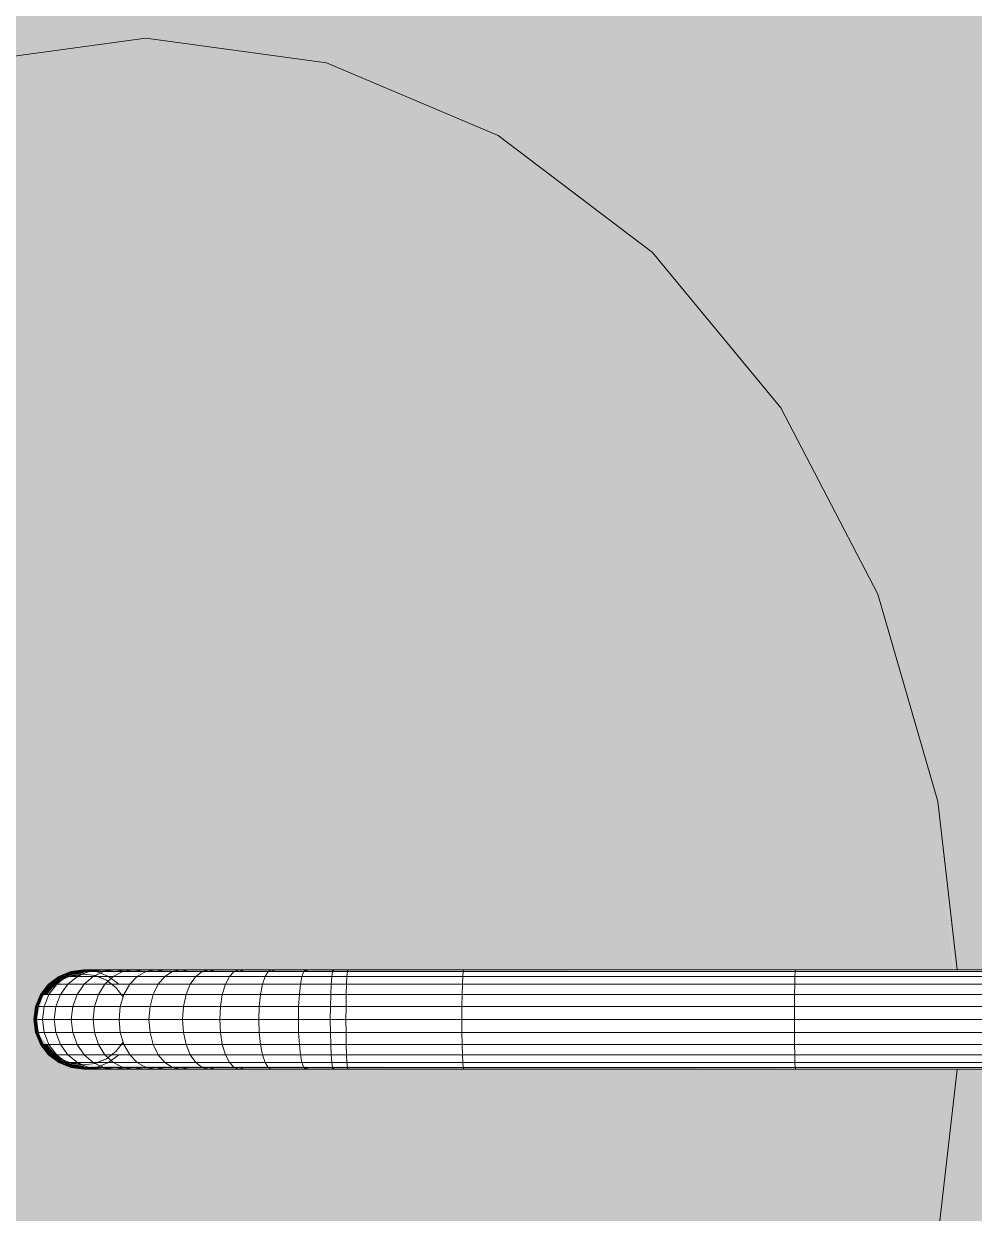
# Model space of a CAD drawing. Header units: inches. Extents: x -4105 to -1989, y 10980 to 12341.
# Drawn here: x -2929.25 to -2922.05, y 11464.13 to 11473.14 of the extents above; entities that cross this region are included whole.
import ezdxf

# ---------------------------------------------------------------- set-up
doc = ezdxf.new("R2010")
doc.units = ezdxf.units.IN
doc.header["$MEASUREMENT"] = 0
doc.layers.add('G-IMPT', color=8, linetype='Continuous', lineweight=9)
doc.layers.add('P-SANR-FIXT', color=6, linetype='Continuous', lineweight=9)

# ---------------------------------------------------------------- blocks, each defined once
blk = doc.blocks.new('Plbg-Sink Wall Mounted-UH - T11839_dwg-791503-ENLARGED FLOOR PLAN - 1ST FLOOR PLAN - EAST')
at = {"layer": 'G-IMPT'}
for p, q in [((-1.2172, 0.3769), (-4.2507, 0.3769)), ((-1.2153, 0.3639), (-4.1522, 0.3639)), ((1.2954, 0.3769), (-1.2172, 0.3769)), ((-1.2153, 0.3639), (-1.2172, 0.3769)), ((-1.2135, 0.3264), (-1.2153, 0.3639)), ((-1.2153, 0.3639), (1.2987, 0.3639)), ((1.2954, 0.3769), (2.1714, 0.3769)), ((1.2987, 0.3639), (1.2954, 0.3769)), ((1.3017, 0.3264), (1.2987, 0.3639)), ((1.2987, 0.3639), (2.1752, 0.3639)), ((2.2805, 0.3769), (2.1714, 0.3769)), ((2.1752, 0.3639), (2.1714, 0.3769)), ((2.2868, 0.3639), (2.1752, 0.3639)), ((2.1787, 0.3264), (2.1752, 0.3639)), ((2.2805, 0.3769), (2.2741, 0.3639)), ((2.4918, 0.3769), (2.2805, 0.3769)), ((2.2868, 0.3639), (2.2805, 0.3769)), ((2.2927, 0.3264), (2.2868, 0.3639)), ((2.5059, 0.3639), (2.2868, 0.3639)), ((2.4918, 0.3769), (2.4778, 0.3639)), ((2.7487, 0.3769), (2.4918, 0.3769)), ((2.5059, 0.3639), (2.4918, 0.3769)), ((2.519, 0.3264), (2.5059, 0.3639)), ((2.5059, 0.3639), (2.7739, 0.3639)), ((2.7487, 0.3769), (2.994, 0.3769)), ((2.7739, 0.3639), (2.7487, 0.3769)), ((2.7975, 0.3264), (2.7739, 0.3639)), ((2.7739, 0.3639), (3.0323, 0.3639)), ((2.994, 0.3769), (2.9557, 0.3639)), ((3.2246, 0.3769), (2.994, 0.3769)), ((3.0323, 0.3639), (2.994, 0.3769)), ((3.068, 0.3264), (3.0323, 0.3639)), ((3.0323, 0.3639), (3.2758, 0.3639)), ((3.2246, 0.3769), (3.1734, 0.3639)), ((3.2246, 0.3769), (3.4373, 0.3769)), ((3.2758, 0.3639), (3.2246, 0.3769)), ((3.3236, 0.3264), (3.2758, 0.3639)), ((3.2758, 0.3639), (3.4993, 0.3639)), ((3.4373, 0.3769), (3.3752, 0.3639)), ((3.6287, 0.3769), (3.4373, 0.3769)), ((3.4993, 0.3639), (3.4373, 0.3769)), ((3.5572, 0.3264), (3.4993, 0.3639)), ((3.4993, 0.3639), (3.6999, 0.3639)), ((3.6287, 0.3769), (3.5575, 0.3639)), ((3.6287, 0.3769), (3.7957, 0.3769)), ((3.6999, 0.3639), (3.6287, 0.3769)), ((3.7663, 0.3264), (3.6999, 0.3639)), ((3.6999, 0.3639), (3.8747, 0.3639)), ((3.7957, 0.3769), (3.7168, 0.3639)), ((3.935, 0.3769), (3.7957, 0.3769)), ((3.8747, 0.3639), (3.7957, 0.3769)), ((3.935, 0.3769), (3.8495, 0.3639)), ((3.9483, 0.3264), (3.8747, 0.3639)), ((3.8747, 0.3639), (4.0205, 0.3639)), ((3.935, 0.3769), (4.0433, 0.3769)), ((4.0205, 0.3639), (3.935, 0.3769)), ((4.0433, 0.3769), (3.9523, 0.3639)), ((4.0745, 0.3639), (3.9835, 0.3264)), ((4.1003, 0.3264), (4.0205, 0.3639)), ((4.0205, 0.3639), (4.1343, 0.3639)), ((4.1174, 0.3769), (4.0224, 0.3639)), ((4.1174, 0.3769), (4.0433, 0.3769)), ((4.1343, 0.3639), (4.0433, 0.3769)), ((4.1541, 0.3769), (4.0573, 0.3639)), ((4.1675, 0.3769), (4.0702, 0.3639)), ((4.172, 0.3769), (4.0745, 0.3639)), ((4.172, 0.3769), (4.0745, 0.3639)), ((4.172, 0.3769), (4.0745, 0.3639)), ((4.172, 0.3769), (4.0745, 0.3639)), ((4.172, 0.3769), (4.0745, 0.3639)), ((4.172, 0.3769), (4.0745, 0.3639)), ((4.172, 0.3769), (4.0745, 0.3639)), ((4.172, 0.3733), (4.0745, 0.3639)), ((4.172, 0.3749), (4.0898, 0.3639)), ((4.1174, 0.3769), (4.1541, 0.3769)), ((4.2124, 0.3639), (4.1174, 0.3769)), ((4.172, 0.3688), (4.1343, 0.3637)), ((4.2193, 0.3264), (4.1343, 0.3639)), ((4.1343, 0.3639), (4.2124, 0.3639)), ((4.1675, 0.3769), (4.1541, 0.3769)), ((4.2508, 0.3639), (4.1541, 0.3769)), ((4.1675, 0.3769), (4.172, 0.3769)), ((4.2648, 0.3639), (4.1675, 0.3769)), ((4.2695, 0.3639), (4.172, 0.3769)), ((4.2695, 0.3639), (4.172, 0.3769)), ((4.2695, 0.3639), (4.172, 0.3769)), ((4.2695, 0.3639), (4.172, 0.3769)), ((4.172, 0.3769), (4.172, 0.3733)), ((4.2695, 0.3639), (4.172, 0.3769)), ((4.2695, 0.3639), (4.172, 0.3769)), ((4.172, 0.3769), (4.172, 0.3749)), ((4.172, 0.3769), (4.172, 0.3624)), ((4.172, 0.3688), (4.172, 0.3749)), ((4.172, 0.3749), (4.269, 0.3619)), ((4.2695, 0.3639), (4.172, 0.3733)), ((4.2695, 0.3639), (4.172, 0.3733)), ((4.172, 0.3733), (4.172, 0.3624)), ((4.2674, 0.356), (4.172, 0.3688)), ((4.172, 0.3688), (4.172, 0.3606)), ((4.2658, 0.3499), (4.172, 0.3624)), ((4.172, 0.3552), (4.172, 0.3624)), ((4.172, 0.3552), (4.172, 0.3624)), ((4.2658, 0.3499), (4.172, 0.3624)), ((4.2653, 0.3481), (4.172, 0.3606)), ((4.301, 0.3264), (4.2124, 0.3639)), ((4.2124, 0.3639), (4.2508, 0.3639)), ((4.3411, 0.3264), (4.2508, 0.3639)), ((4.2508, 0.3639), (4.2648, 0.3639)), ((4.3556, 0.3264), (4.2648, 0.3639)), ((4.2648, 0.3639), (4.2695, 0.3639)), ((4.2695, 0.3639), (4.2658, 0.3499)), ((4.2695, 0.3639), (4.2658, 0.3499)), ((4.2674, 0.356), (4.269, 0.3619)), ((4.2695, 0.3639), (4.269, 0.3619)), ((4.3595, 0.3247), (4.269, 0.3619)), ((4.3605, 0.3264), (4.2695, 0.3639)), ((4.3605, 0.3264), (4.2695, 0.3639)), ((4.3605, 0.3264), (4.2695, 0.3639)), ((4.3605, 0.3264), (4.2695, 0.3639)), ((4.3605, 0.3264), (4.2695, 0.3639)), ((4.3605, 0.3264), (4.2695, 0.3639)), ((4.3605, 0.3264), (4.2695, 0.3639)), ((4.3587, 0.3233), (4.2695, 0.3639)), ((-1.2135, 0.3264), (-4.0933, 0.3264)), ((-1.212, 0.2664), (-1.2135, 0.3264)), ((1.3017, 0.3264), (-1.2135, 0.3264)), ((1.3044, 0.2664), (1.3017, 0.3264)), ((1.3017, 0.3264), (2.1787, 0.3264)), ((2.2927, 0.3264), (2.1787, 0.3264)), ((2.1818, 0.2664), (2.1787, 0.3264)), ((2.2978, 0.2664), (2.2927, 0.3264)), ((2.519, 0.3264), (2.2927, 0.3264)), ((2.5303, 0.2664), (2.519, 0.3264)), ((2.7975, 0.3264), (2.519, 0.3264)), ((2.8177, 0.2664), (2.7975, 0.3264)), ((2.7975, 0.3264), (3.068, 0.3264)), ((3.0987, 0.2664), (3.068, 0.3264)), ((3.3236, 0.3264), (3.068, 0.3264)), ((3.3646, 0.2664), (3.3236, 0.3264)), ((3.3236, 0.3264), (3.5572, 0.3264)), ((3.6068, 0.2664), (3.5572, 0.3264)), ((3.7663, 0.3264), (3.5572, 0.3264)), ((3.8232, 0.2664), (3.7663, 0.3264)), ((3.7663, 0.3264), (3.9483, 0.3264)), ((3.9835, 0.3264), (3.9056, 0.2664)), ((3.9279, 0.243), (3.999, 0.2976)), ((3.9999, 0.2981), (3.9288, 0.2433)), ((4.0114, 0.2664), (3.9483, 0.3264)), ((4.1003, 0.3264), (3.9483, 0.3264)), ((3.999, 0.2976), (4.083, 0.3323)), ((3.999, 0.2976), (4.0819, 0.3319)), ((3.999, 0.2976), (3.9999, 0.2981)), ((4.083, 0.3323), (3.9999, 0.2981)), ((4.0819, 0.3319), (4.083, 0.3323)), ((4.172, 0.3442), (4.083, 0.3323)), ((4.1686, 0.2664), (4.1003, 0.3264)), ((4.1003, 0.3264), (4.2193, 0.3264)), ((4.2639, 0.3429), (4.172, 0.3552)), ((4.2632, 0.3402), (4.172, 0.3524)), ((4.261, 0.3323), (4.172, 0.3442)), ((4.261, 0.3323), (4.182, 0.3429)), ((4.261, 0.3323), (4.182, 0.3429)), ((4.2598, 0.3319), (4.1843, 0.3419)), ((4.2598, 0.3319), (4.1843, 0.3419)), ((4.2598, 0.3319), (4.1843, 0.3419)), ((4.1929, 0.3381), (4.2591, 0.3293)), ((4.292, 0.2664), (4.2193, 0.3264)), ((4.301, 0.3264), (4.2193, 0.3264)), ((4.2598, 0.3319), (4.2591, 0.3293)), ((4.2598, 0.3319), (4.261, 0.3323)), ((4.261, 0.3323), (4.2632, 0.3402)), ((4.3441, 0.2981), (4.261, 0.3323)), ((4.2653, 0.3481), (4.2632, 0.3402)), ((4.3482, 0.3052), (4.2632, 0.3402)), ((4.2658, 0.3499), (4.2639, 0.3429)), ((4.2639, 0.3429), (4.2658, 0.3499)), ((4.3496, 0.3076), (4.2639, 0.3429)), ((4.2674, 0.356), (4.2653, 0.3481)), ((4.3523, 0.3123), (4.2653, 0.3481)), ((4.3532, 0.3139), (4.2658, 0.3499)), ((4.3532, 0.3139), (4.2658, 0.3499)), ((4.3564, 0.3194), (4.2674, 0.356)), ((4.3769, 0.2664), (4.301, 0.3264)), ((4.301, 0.3264), (4.3411, 0.3264)), ((4.4185, 0.2664), (4.3411, 0.3264)), ((4.3556, 0.3264), (4.3411, 0.3264)), ((4.3427, 0.2976), (4.4138, 0.243)), ((4.3427, 0.2976), (4.4138, 0.243)), ((4.3427, 0.2976), (4.4138, 0.243)), ((4.4153, 0.2433), (4.3441, 0.2981)), ((4.4153, 0.2433), (4.3441, 0.2981)), ((4.4153, 0.2433), (4.3441, 0.2981)), ((4.3523, 0.3123), (4.3482, 0.3052)), ((4.421, 0.249), (4.3482, 0.3052)), ((4.3496, 0.3076), (4.3532, 0.3139)), ((4.3496, 0.3076), (4.3532, 0.3139)), ((4.423, 0.251), (4.3496, 0.3076)), ((4.3564, 0.3194), (4.3523, 0.3123)), ((4.4268, 0.2548), (4.3523, 0.3123)), ((4.3605, 0.3264), (4.3532, 0.3139)), ((4.3587, 0.3233), (4.3532, 0.3139)), ((4.4281, 0.2561), (4.3532, 0.3139)), ((4.4281, 0.2561), (4.3532, 0.3139)), ((4.4334, 0.2664), (4.3556, 0.3264)), ((4.3556, 0.3264), (4.3605, 0.3264)), ((4.3564, 0.3194), (4.3595, 0.3247)), ((4.4326, 0.2606), (4.3564, 0.3194)), ((4.3605, 0.3264), (4.3587, 0.3233)), ((4.4384, 0.2664), (4.3587, 0.3233)), ((4.4384, 0.2664), (4.3587, 0.3233)), ((4.3605, 0.3264), (4.3595, 0.3247)), ((4.3595, 0.3247), (4.4369, 0.2649)), ((4.4384, 0.2664), (4.3605, 0.3264)), ((4.4384, 0.2664), (4.3605, 0.3264)), ((4.4384, 0.2664), (4.3605, 0.3264)), ((4.4384, 0.2664), (4.3605, 0.3264)), ((4.4384, 0.2664), (4.3605, 0.3264)), ((4.4384, 0.2664), (4.3605, 0.3264)), ((-1.212, 0.2664), (-4.0992, 0.2664)), ((-1.2109, 0.1885), (-4.0933, 0.1885)), ((-1.2109, 0.1885), (-1.212, 0.2664)), ((-1.212, 0.2664), (1.3044, 0.2664)), ((-1.2101, 0.0975), (-1.2109, 0.1885)), ((1.3064, 0.1885), (-1.2109, 0.1885)), ((1.3064, 0.1885), (1.3044, 0.2664)), ((1.3044, 0.2664), (2.1818, 0.2664)), ((1.3077, 0.0975), (1.3064, 0.1885)), ((1.3064, 0.1885), (2.1841, 0.1885)), ((2.2978, 0.2664), (2.1818, 0.2664)), ((2.1841, 0.1885), (2.1818, 0.2664)), ((2.3017, 0.1885), (2.1841, 0.1885)), ((2.1855, 0.0975), (2.1841, 0.1885)), ((2.3017, 0.1885), (2.2978, 0.2664)), ((2.5303, 0.2664), (2.2978, 0.2664)), ((2.3042, 0.0975), (2.3017, 0.1885)), ((2.5389, 0.1885), (2.3017, 0.1885)), ((2.5389, 0.1885), (2.5303, 0.2664)), ((2.5303, 0.2664), (2.8177, 0.2664)), ((2.5444, 0.0975), (2.5389, 0.1885)), ((2.8333, 0.1885), (2.5389, 0.1885)), ((2.8333, 0.1885), (2.8177, 0.2664)), ((2.8177, 0.2664), (3.0987, 0.2664)), ((2.843, 0.0975), (2.8333, 0.1885)), ((2.8333, 0.1885), (3.1223, 0.1885)), ((3.1223, 0.1885), (3.0987, 0.2664)), ((3.0987, 0.2664), (3.3646, 0.2664)), ((3.137, 0.0975), (3.1223, 0.1885)), ((3.3961, 0.1885), (3.1223, 0.1885)), ((3.3961, 0.1885), (3.3646, 0.2664)), ((3.3646, 0.2664), (3.6068, 0.2664)), ((3.4158, 0.0975), (3.3961, 0.1885)), ((3.3961, 0.1885), (3.6451, 0.1885)), ((3.6451, 0.1885), (3.6068, 0.2664)), ((3.6068, 0.2664), (3.8232, 0.2664)), ((3.6689, 0.0975), (3.6451, 0.1885)), ((3.8671, 0.1885), (3.6451, 0.1885)), ((3.8671, 0.1885), (3.8232, 0.2664)), ((3.8232, 0.2664), (4.0114, 0.2664)), ((3.8944, 0.0975), (3.8671, 0.1885)), ((3.8671, 0.1885), (4.06, 0.1885)), ((3.9288, 0.2433), (3.8739, 0.1721)), ((4.06, 0.1885), (4.0114, 0.2664)), ((4.0114, 0.2664), (4.1686, 0.2664)), ((4.0903, 0.0975), (4.06, 0.1885)), ((4.2213, 0.1885), (4.06, 0.1885)), ((4.2213, 0.1885), (4.1686, 0.2664)), ((4.1686, 0.2664), (4.292, 0.2664)), ((4.2541, 0.0975), (4.2213, 0.1885)), ((4.2213, 0.1885), (4.3481, 0.1885)), ((4.3481, 0.1885), (4.292, 0.2664)), ((4.292, 0.2664), (4.3769, 0.2664)), ((4.3831, 0.0975), (4.3481, 0.1885)), ((4.4354, 0.1885), (4.3481, 0.1885)), ((4.3769, 0.268), (4.4119, 0.2411)), ((4.4354, 0.1885), (4.3769, 0.2664)), ((4.3769, 0.2664), (4.4185, 0.2664)), ((4.4138, 0.243), (4.4119, 0.2411)), ((4.4119, 0.2411), (4.4523, 0.1885)), ((4.4138, 0.243), (4.4153, 0.2433)), ((4.4138, 0.243), (4.4557, 0.1885)), ((4.4138, 0.243), (4.4557, 0.1885)), ((4.4138, 0.243), (4.4557, 0.1885)), ((4.4153, 0.2433), (4.421, 0.249)), ((4.4575, 0.1885), (4.4153, 0.2433)), ((4.4575, 0.1885), (4.4153, 0.2433)), ((4.4575, 0.1885), (4.4153, 0.2433)), ((4.4781, 0.1885), (4.4185, 0.2664)), ((4.4185, 0.2664), (4.4334, 0.2664)), ((4.4268, 0.2548), (4.421, 0.249)), ((4.4677, 0.1885), (4.421, 0.249)), ((4.4281, 0.2561), (4.423, 0.251)), ((4.423, 0.251), (4.4281, 0.2561)), ((4.4712, 0.1885), (4.423, 0.251)), ((4.4326, 0.2606), (4.4268, 0.2548)), ((4.4843, 0.1803), (4.4268, 0.2548)), ((4.4384, 0.2664), (4.4281, 0.2561)), ((4.4384, 0.2664), (4.4281, 0.2561)), ((4.4859, 0.1812), (4.4281, 0.2561)), ((4.4859, 0.1812), (4.4281, 0.2561)), ((4.4326, 0.2606), (4.4369, 0.2649)), ((4.4914, 0.1844), (4.4326, 0.2606)), ((4.4934, 0.1885), (4.4334, 0.2664)), ((4.4334, 0.2664), (4.4384, 0.2664)), ((4.4719, 0.0975), (4.4354, 0.1885)), ((4.4354, 0.1885), (4.4781, 0.1885)), ((4.4384, 0.2664), (4.4369, 0.2649)), ((4.4967, 0.1874), (4.4369, 0.2649)), ((4.4984, 0.1885), (4.4384, 0.2664)), ((4.4984, 0.1885), (4.4384, 0.2664)), ((4.4984, 0.1885), (4.4384, 0.2664)), ((4.4984, 0.1885), (4.4384, 0.2664)), ((4.4984, 0.1885), (4.4384, 0.2664)), ((4.4984, 0.1885), (4.4384, 0.2664)), ((4.4984, 0.1885), (4.4384, 0.2664)), ((4.4953, 0.1867), (4.4384, 0.2664)), ((4.5152, 0.0975), (4.4781, 0.1885)), ((4.5201, 0.0933), (4.4843, 0.1803)), ((4.4984, 0.1885), (4.4859, 0.1812)), ((4.4953, 0.1867), (4.4859, 0.1812)), ((4.5219, 0.0937), (4.4859, 0.1812)), ((4.5219, 0.0937), (4.4859, 0.1812)), ((4.4914, 0.1844), (4.4967, 0.1874)), ((4.528, 0.0954), (4.4914, 0.1844)), ((4.5307, 0.0975), (4.4934, 0.1885)), ((4.4934, 0.1885), (4.4984, 0.1885)), ((4.4984, 0.1885), (4.4953, 0.1867)), ((4.5359, 0.0975), (4.4953, 0.1867)), ((4.5359, 0.0975), (4.4953, 0.1867)), ((4.4984, 0.1885), (4.4967, 0.1874)), ((4.4967, 0.1874), (4.5339, 0.097)), ((4.5359, 0.0975), (4.4984, 0.1885)), ((4.5359, 0.0975), (4.4984, 0.1885)), ((4.5359, 0.0975), (4.4984, 0.1885)), ((4.5359, 0.0975), (4.4984, 0.1885)), ((4.5359, 0.0975), (4.4984, 0.1885)), ((4.5359, 0.0975), (4.4984, 0.1885)), ((-1.2101, 0.0975), (-4.0933, 0.0975)), ((-1.2099, 0), (-1.2101, 0.0975)), ((-1.2101, 0.0975), (1.3077, 0.0975)), ((1.3081, 0), (1.3077, 0.0975)), ((1.3077, 0.0975), (2.1855, 0.0975)), ((2.3042, 0.0975), (2.1855, 0.0975)), ((2.1861, 0), (2.1855, 0.0975)), ((2.305, 0), (2.3042, 0.0975)), ((2.5444, 0.0975), (2.3042, 0.0975)), ((2.5462, 0), (2.5444, 0.0975)), ((2.5444, 0.0975), (2.843, 0.0975)), ((2.8464, 0), (2.843, 0.0975)), ((2.843, 0.0975), (3.137, 0.0975)), ((3.1421, 0), (3.137, 0.0975)), ((3.137, 0.0975), (3.4158, 0.0975)), ((3.4226, 0), (3.4158, 0.0975)), ((3.4158, 0.0975), (3.6689, 0.0975)), ((3.6772, 0), (3.6689, 0.0975)), ((3.6689, 0.0975), (3.8944, 0.0975)), ((3.9039, 0), (3.8944, 0.0975)), ((3.8944, 0.0975), (4.0903, 0.0975)), ((4.1009, 0), (4.0903, 0.0975)), ((4.0903, 0.0975), (4.2541, 0.0975)), ((4.2656, 0), (4.2541, 0.0975)), ((4.2541, 0.0975), (4.3831, 0.0975)), ((4.3953, 0), (4.3831, 0.0975)), ((4.3831, 0.0975), (4.4719, 0.0975)), ((4.4846, 0), (4.4719, 0.0975)), ((4.4719, 0.0975), (4.5152, 0.0975)), ((4.5282, 0), (4.5152, 0.0975)), ((4.5326, 0), (4.5201, 0.0933)), ((4.5359, 0.0975), (4.5219, 0.0937)), ((4.5359, 0.0975), (4.5219, 0.0937)), ((4.5345, 0), (4.5219, 0.0937)), ((4.5345, 0), (4.5219, 0.0937)), ((4.528, 0.0954), (4.5339, 0.097)), ((4.5408, 0), (4.528, 0.0954)), ((4.5438, 0), (4.5307, 0.0975)), ((4.5307, 0.0975), (4.5359, 0.0975)), ((4.5359, 0.0975), (4.5339, 0.097)), ((4.5469, 0), (4.5339, 0.097)), ((4.5489, 0), (4.5359, 0.0975)), ((4.5489, 0), (4.5359, 0.0975)), ((4.5489, 0), (4.5359, 0.0975)), ((4.5489, 0), (4.5359, 0.0975)), ((4.5489, 0), (4.5359, 0.0975)), ((4.5489, 0), (4.5359, 0.0975)), ((4.5489, 0), (4.5359, 0.0975)), ((4.5453, 0), (4.5359, 0.0975)), ((-1.2099, 0), (-4.0933, 0)), ((-1.2101, -0.0975), (-1.2099, 0)), ((1.3081, 0), (-1.2099, 0)), ((1.3077, -0.0975), (1.3081, 0)), ((1.3081, 0), (2.1861, 0)), ((2.1855, -0.0975), (2.1861, 0)), ((2.305, 0), (2.1861, 0)), ((2.3042, -0.0975), (2.305, 0)), ((2.5462, 0), (2.305, 0)), ((2.5444, -0.0975), (2.5462, 0)), ((2.8464, 0), (2.5462, 0)), ((2.843, -0.0975), (2.8464, 0)), ((2.8464, 0), (3.1421, 0)), ((3.137, -0.0975), (3.1421, 0)), ((3.4226, 0), (3.1421, 0)), ((3.4158, -0.0975), (3.4226, 0)), ((3.4226, 0), (3.6772, 0)), ((3.6689, -0.0975), (3.6772, 0)), ((3.9039, 0), (3.6772, 0)), ((3.8944, -0.0975), (3.9039, 0)), ((3.9039, 0), (4.1009, 0)), ((4.0903, -0.0975), (4.1009, 0)), ((4.2656, 0), (4.1009, 0)), ((4.2541, -0.0975), (4.2656, 0)), ((4.2656, 0), (4.3953, 0)), ((4.3831, -0.0975), (4.3953, 0)), ((4.4846, 0), (4.3953, 0)), ((4.4719, -0.0975), (4.4846, 0)), ((4.4846, 0), (4.5282, 0)), ((4.5152, -0.0975), (4.5282, 0)), ((4.5201, -0.0933), (4.5326, 0)), ((4.5219, -0.0938), (4.5345, 0)), ((4.5219, -0.0938), (4.5345, 0)), ((4.5272, 0), (4.5345, 0)), ((4.5272, 0), (4.5345, 0)), ((4.528, -0.0954), (4.5408, 0)), ((4.5438, 0), (4.5282, 0)), ((4.5307, -0.0975), (4.5438, 0)), ((4.5408, 0), (4.5326, 0)), ((4.5469, 0), (4.5339, -0.097)), ((4.5453, 0), (4.5345, 0)), ((4.5489, 0), (4.5345, 0)), ((4.5359, -0.0975), (4.5489, 0)), ((4.5359, -0.0975), (4.5489, 0)), ((4.5359, -0.0975), (4.5453, 0)), ((4.5359, -0.0975), (4.5489, 0)), ((4.5359, -0.0975), (4.5453, 0)), ((4.5359, -0.0975), (4.5489, 0)), ((4.5359, -0.0975), (4.5489, 0)), ((4.5359, -0.0975), (4.5489, 0)), ((4.5408, 0), (4.5469, 0)), ((4.5438, 0), (4.5489, 0)), ((4.5489, 0), (4.5453, 0)), ((4.5489, 0), (4.5469, 0)), ((-1.2101, -0.0975), (-4.0933, -0.0975)), ((-1.2109, -0.1885), (-1.2101, -0.0975)), ((-1.2101, -0.0975), (1.3077, -0.0975)), ((1.3064, -0.1885), (1.3077, -0.0975)), ((1.3077, -0.0975), (2.1855, -0.0975)), ((2.1841, -0.1885), (2.1855, -0.0975)), ((2.3042, -0.0975), (2.1855, -0.0975)), ((2.3017, -0.1885), (2.3042, -0.0975)), ((2.5444, -0.0975), (2.3042, -0.0975)), ((2.5389, -0.1885), (2.5444, -0.0975)), ((2.5444, -0.0975), (2.843, -0.0975)), ((2.8333, -0.1885), (2.843, -0.0975)), ((2.843, -0.0975), (3.137, -0.0975)), ((3.1223, -0.1885), (3.137, -0.0975)), ((3.137, -0.0975), (3.4158, -0.0975)), ((3.3961, -0.1885), (3.4158, -0.0975)), ((3.4158, -0.0975), (3.6689, -0.0975)), ((3.6451, -0.1885), (3.6689, -0.0975)), ((3.6689, -0.0975), (3.8944, -0.0975)), ((3.8671, -0.1885), (3.8944, -0.0975)), ((3.9279, -0.243), (3.8733, -0.1718)), ((3.8944, -0.0975), (4.0903, -0.0975)), ((4.06, -0.1885), (4.0903, -0.0975)), ((4.0903, -0.0975), (4.2541, -0.0975)), ((4.2213, -0.1885), (4.2541, -0.0975)), ((4.2541, -0.0975), (4.3831, -0.0975)), ((4.3481, -0.1885), (4.3831, -0.0975)), ((4.3831, -0.0975), (4.4719, -0.0975)), ((4.4354, -0.1885), (4.4719, -0.0975)), ((4.4719, -0.0975), (4.5152, -0.0975)), ((4.4781, -0.1885), (4.5152, -0.0975)), ((4.4843, -0.1803), (4.5201, -0.0933)), ((4.4859, -0.1812), (4.5219, -0.0938)), ((4.4859, -0.1812), (4.5219, -0.0938)), ((4.4914, -0.1844), (4.528, -0.0954)), ((4.4934, -0.1885), (4.5307, -0.0975)), ((4.4953, -0.1867), (4.5359, -0.0975)), ((4.4967, -0.1874), (4.5339, -0.097)), ((4.4984, -0.1885), (4.5359, -0.0975)), ((4.4984, -0.1885), (4.5359, -0.0975)), ((4.4984, -0.1885), (4.5359, -0.0975)), ((4.4984, -0.1885), (4.5359, -0.0975)), ((4.4984, -0.1885), (4.5359, -0.0975)), ((4.4984, -0.1885), (4.5359, -0.0975)), ((4.4984, -0.1885), (4.5359, -0.0975)), ((4.5359, -0.0975), (4.5219, -0.0938)), ((4.5359, -0.0975), (4.5219, -0.0938)), ((4.528, -0.0954), (4.5339, -0.097)), ((4.5307, -0.0975), (4.5359, -0.0975)), ((4.5359, -0.0975), (4.5339, -0.097)), ((-1.2109, -0.1885), (-4.0933, -0.1885)), ((-1.212, -0.2664), (-4.0933, -0.2664)), ((-1.2135, -0.3264), (-1.212, -0.2664)), ((-1.212, -0.2664), (-1.2109, -0.1885)), ((-1.212, -0.2664), (1.3044, -0.2664)), ((1.3064, -0.1885), (-1.2109, -0.1885)), ((1.3017, -0.3264), (1.3044, -0.2664)), ((1.3044, -0.2664), (1.3064, -0.1885)), ((1.3044, -0.2664), (2.1818, -0.2664)), ((1.3064, -0.1885), (2.1841, -0.1885)), ((2.1787, -0.3264), (2.1818, -0.2664)), ((2.1818, -0.2664), (2.1841, -0.1885)), ((2.2978, -0.2664), (2.1818, -0.2664)), ((2.3017, -0.1885), (2.1841, -0.1885)), ((2.2927, -0.3264), (2.2978, -0.2664)), ((2.2978, -0.2664), (2.3017, -0.1885)), ((2.5303, -0.2664), (2.2978, -0.2664)), ((2.5389, -0.1885), (2.3017, -0.1885)), ((2.519, -0.3264), (2.5303, -0.2664)), ((2.5303, -0.2664), (2.5389, -0.1885)), ((2.5303, -0.2664), (2.8177, -0.2664)), ((2.8333, -0.1885), (2.5389, -0.1885)), ((2.7975, -0.3264), (2.8177, -0.2664)), ((2.8177, -0.2664), (2.8333, -0.1885)), ((2.8177, -0.2664), (3.0987, -0.2664)), ((2.8333, -0.1885), (3.1223, -0.1885)), ((3.068, -0.3264), (3.0987, -0.2664)), ((3.0987, -0.2664), (3.1223, -0.1885)), ((3.0987, -0.2664), (3.3646, -0.2664)), ((3.3961, -0.1885), (3.1223, -0.1885)), ((3.3236, -0.3264), (3.3646, -0.2664)), ((3.3646, -0.2664), (3.3961, -0.1885)), ((3.3646, -0.2664), (3.6068, -0.2664)), ((3.3961, -0.1885), (3.6451, -0.1885)), ((3.5572, -0.3264), (3.6068, -0.2664)), ((3.6068, -0.2664), (3.6451, -0.1885)), ((3.6068, -0.2664), (3.8232, -0.2664)), ((3.8671, -0.1885), (3.6451, -0.1885)), ((3.7663, -0.3264), (3.8232, -0.2664)), ((3.8232, -0.2664), (3.8671, -0.1885)), ((3.8232, -0.2664), (4.0114, -0.2664)), ((3.8671, -0.1885), (4.06, -0.1885)), ((3.9056, -0.2664), (3.9835, -0.3264)), ((3.999, -0.2976), (3.9279, -0.243)), ((3.9288, -0.2433), (3.9999, -0.2981)), ((3.9483, -0.3264), (4.0114, -0.2664)), ((4.0114, -0.2664), (4.06, -0.1885)), ((4.0114, -0.2664), (4.1686, -0.2664)), ((4.2213, -0.1885), (4.06, -0.1885)), ((4.1003, -0.3264), (4.1686, -0.2664)), ((4.1686, -0.2664), (4.2213, -0.1885)), ((4.1686, -0.2664), (4.292, -0.2664)), ((4.2193, -0.3264), (4.292, -0.2664)), ((4.2213, -0.1885), (4.3481, -0.1885)), ((4.292, -0.2664), (4.3481, -0.1885)), ((4.292, -0.2664), (4.3769, -0.2664)), ((4.301, -0.3264), (4.3769, -0.2664)), ((4.3411, -0.3264), (4.4185, -0.2664)), ((4.4138, -0.243), (4.3427, -0.2976)), ((4.4138, -0.243), (4.3427, -0.2976)), ((4.4138, -0.243), (4.3427, -0.2976)), ((4.3441, -0.2981), (4.4153, -0.2433)), ((4.3441, -0.2981), (4.4153, -0.2433)), ((4.3441, -0.2981), (4.4153, -0.2433)), ((4.3441, -0.2981), (4.4153, -0.2433)), ((4.3441, -0.2981), (4.4153, -0.2433)), ((4.4354, -0.1885), (4.3481, -0.1885)), ((4.3482, -0.3052), (4.421, -0.249)), ((4.3496, -0.3076), (4.423, -0.251)), ((4.3523, -0.3123), (4.4268, -0.2548)), ((4.3532, -0.3139), (4.4281, -0.2561)), ((4.3532, -0.3139), (4.4281, -0.2561)), ((4.3556, -0.3264), (4.4334, -0.2664)), ((4.3564, -0.3194), (4.4326, -0.2606)), ((4.3587, -0.3233), (4.4384, -0.2664)), ((4.3595, -0.3247), (4.4369, -0.2649)), ((4.3605, -0.3264), (4.4384, -0.2664)), ((4.3605, -0.3264), (4.4384, -0.2664)), ((4.3605, -0.3264), (4.4384, -0.2664)), ((4.3605, -0.3264), (4.4384, -0.2664)), ((4.3605, -0.3264), (4.4384, -0.2664)), ((4.3605, -0.3264), (4.4384, -0.2664)), ((4.3605, -0.3264), (4.4384, -0.2664)), ((4.3769, -0.2664), (4.4354, -0.1885)), ((4.4119, -0.2411), (4.3769, -0.268)), ((4.3769, -0.2664), (4.4185, -0.2664)), ((4.4523, -0.1885), (4.4119, -0.2411)), ((4.4138, -0.243), (4.4119, -0.2411)), ((4.4557, -0.1885), (4.4138, -0.243)), ((4.4557, -0.1885), (4.4138, -0.243)), ((4.4557, -0.1885), (4.4138, -0.243)), ((4.4138, -0.243), (4.4153, -0.2433)), ((4.4153, -0.2433), (4.4575, -0.1885)), ((4.4153, -0.2433), (4.4575, -0.1885)), ((4.4153, -0.2433), (4.4575, -0.1885)), ((4.4153, -0.2433), (4.421, -0.249)), ((4.4185, -0.2664), (4.4781, -0.1885)), ((4.4185, -0.2664), (4.4334, -0.2664)), ((4.421, -0.249), (4.4677, -0.1885)), ((4.4268, -0.2548), (4.421, -0.249)), ((4.423, -0.251), (4.4712, -0.1885)), ((4.4281, -0.2561), (4.423, -0.251)), ((4.423, -0.251), (4.4281, -0.2561)), ((4.4268, -0.2548), (4.4843, -0.1803)), ((4.4326, -0.2606), (4.4268, -0.2548)), ((4.4281, -0.2561), (4.4859, -0.1812)), ((4.4281, -0.2561), (4.4859, -0.1812)), ((4.4384, -0.2664), (4.4281, -0.2561)), ((4.4384, -0.2664), (4.4281, -0.2561)), ((4.4326, -0.2606), (4.4914, -0.1844)), ((4.4326, -0.2606), (4.4369, -0.2649)), ((4.4334, -0.2664), (4.4934, -0.1885)), ((4.4334, -0.2664), (4.4384, -0.2664)), ((4.4354, -0.1885), (4.4781, -0.1885)), ((4.4967, -0.1874), (4.4369, -0.2649)), ((4.4384, -0.2664), (4.4369, -0.2649)), ((4.4384, -0.2664), (4.4953, -0.1867)), ((4.4384, -0.2664), (4.4953, -0.1867)), ((4.4384, -0.2664), (4.4984, -0.1885)), ((4.4384, -0.2664), (4.4984, -0.1885)), ((4.4384, -0.2664), (4.4984, -0.1885)), ((4.4384, -0.2664), (4.4984, -0.1885)), ((4.4384, -0.2664), (4.4984, -0.1885)), ((4.4384, -0.2664), (4.4984, -0.1885)), ((4.4953, -0.1867), (4.4859, -0.1812)), ((4.4984, -0.1885), (4.4859, -0.1812)), ((4.4914, -0.1844), (4.4967, -0.1874)), ((4.4934, -0.1885), (4.4984, -0.1885)), ((4.4984, -0.1885), (4.4953, -0.1867)), ((4.4984, -0.1885), (4.4967, -0.1874)), ((-1.2135, -0.3264), (-4.0933, -0.3264)), ((-1.2153, -0.3639), (-1.2135, -0.3264)), ((1.3017, -0.3264), (-1.2135, -0.3264)), ((1.2987, -0.3639), (1.3017, -0.3264)), ((1.3017, -0.3264), (2.1787, -0.3264)), ((2.1752, -0.3639), (2.1787, -0.3264)), ((2.2927, -0.3264), (2.1787, -0.3264)), ((2.2868, -0.3639), (2.2927, -0.3264)), ((2.519, -0.3264), (2.2927, -0.3264)), ((2.5059, -0.3639), (2.519, -0.3264)), ((2.7975, -0.3264), (2.519, -0.3264)), ((2.7739, -0.3639), (2.7975, -0.3264)), ((2.7975, -0.3264), (3.068, -0.3264)), ((3.0323, -0.3639), (3.068, -0.3264)), ((3.3236, -0.3264), (3.068, -0.3264)), ((3.2758, -0.3639), (3.3236, -0.3264)), ((3.3236, -0.3264), (3.5572, -0.3264)), ((3.4993, -0.3639), (3.5572, -0.3264)), ((3.7663, -0.3264), (3.5572, -0.3264)), ((3.6999, -0.3639), (3.7663, -0.3264)), ((3.7663, -0.3264), (3.9483, -0.3264)), ((3.8747, -0.3639), (3.9483, -0.3264)), ((4.1003, -0.3264), (3.9483, -0.3264)), ((3.9835, -0.3264), (4.0745, -0.3639)), ((3.999, -0.2976), (3.9999, -0.2981)), ((4.0819, -0.3319), (3.9999, -0.2981)), ((3.9999, -0.2981), (4.083, -0.3323)), ((4.0205, -0.3639), (4.1003, -0.3264)), ((4.0819, -0.3319), (4.083, -0.3323)), ((4.083, -0.3323), (4.172, -0.3442)), ((4.1003, -0.3264), (4.2193, -0.3264)), ((4.1343, -0.3639), (4.2193, -0.3264)), ((4.172, -0.3442), (4.261, -0.3323)), ((4.172, -0.3524), (4.2632, -0.3402)), ((4.172, -0.3552), (4.2639, -0.3429)), ((4.172, -0.3606), (4.2653, -0.3481)), ((4.172, -0.3624), (4.2658, -0.3499)), ((4.172, -0.3624), (4.2658, -0.3499)), ((4.172, -0.3552), (4.172, -0.3624)), ((4.172, -0.3552), (4.172, -0.3624)), ((4.172, -0.3688), (4.2674, -0.356)), ((4.182, -0.3429), (4.261, -0.3323)), ((4.182, -0.3429), (4.261, -0.3323)), ((4.2598, -0.3319), (4.1843, -0.3419)), ((4.2598, -0.3319), (4.1843, -0.3419)), ((4.2598, -0.3319), (4.1843, -0.3419)), ((4.2591, -0.3293), (4.1929, -0.3381)), ((4.2124, -0.3639), (4.301, -0.3264)), ((4.301, -0.3264), (4.2193, -0.3264)), ((4.2508, -0.3639), (4.3411, -0.3264)), ((4.2598, -0.3319), (4.2591, -0.3293)), ((4.2598, -0.3319), (4.261, -0.3323)), ((4.3441, -0.2981), (4.261, -0.3323)), ((4.261, -0.3323), (4.3441, -0.2981)), ((4.261, -0.3323), (4.2632, -0.3402)), ((4.2632, -0.3402), (4.3482, -0.3052)), ((4.2653, -0.3481), (4.2632, -0.3402)), ((4.2639, -0.3429), (4.3496, -0.3076)), ((4.2658, -0.3499), (4.2639, -0.3429)), ((4.2639, -0.3429), (4.2658, -0.3499)), ((4.2648, -0.3639), (4.3556, -0.3264)), ((4.2653, -0.3481), (4.3523, -0.3123)), ((4.2674, -0.356), (4.2653, -0.3481)), ((4.2658, -0.3499), (4.3532, -0.3139)), ((4.2658, -0.3499), (4.3532, -0.3139)), ((4.2695, -0.3639), (4.2658, -0.3499)), ((4.2695, -0.3639), (4.2658, -0.3499)), ((4.2674, -0.356), (4.3564, -0.3194)), ((4.2674, -0.356), (4.269, -0.3619)), ((4.3595, -0.3247), (4.269, -0.3619)), ((4.2695, -0.3639), (4.3587, -0.3233)), ((4.2695, -0.3639), (4.3587, -0.3233)), ((4.2695, -0.3639), (4.3605, -0.3264)), ((4.2695, -0.3639), (4.3605, -0.3264)), ((4.2695, -0.3639), (4.3605, -0.3264)), ((4.2695, -0.3639), (4.3605, -0.3264)), ((4.2695, -0.3639), (4.3605, -0.3264)), ((4.2695, -0.3639), (4.3605, -0.3264)), ((4.301, -0.3264), (4.3411, -0.3264)), ((4.3556, -0.3264), (4.3411, -0.3264)), ((4.3523, -0.3123), (4.3482, -0.3052)), ((4.3496, -0.3076), (4.3532, -0.3139)), ((4.3496, -0.3076), (4.3532, -0.3139)), ((4.3564, -0.3194), (4.3523, -0.3123)), ((4.3587, -0.3233), (4.3532, -0.3139)), ((4.3605, -0.3264), (4.3532, -0.3139)), ((4.3556, -0.3264), (4.3605, -0.3264)), ((4.3564, -0.3194), (4.3595, -0.3247)), ((4.3605, -0.3264), (4.3587, -0.3233)), ((4.3605, -0.3264), (4.3595, -0.3247)), ((-1.2172, -0.3769), (-4.2507, -0.3769)), ((-1.2153, -0.3639), (-4.174, -0.3639)), ((-1.2172, -0.3769), (-1.2153, -0.3639)), ((1.2954, -0.3769), (-1.2172, -0.3769)), ((-1.2153, -0.3639), (1.2987, -0.3639)), ((1.2954, -0.3769), (1.2987, -0.3639)), ((1.2954, -0.3769), (2.1714, -0.3769)), ((1.2987, -0.3639), (2.1752, -0.3639)), ((2.1714, -0.3769), (2.1752, -0.3639)), ((2.2805, -0.3769), (2.1714, -0.3769)), ((2.2868, -0.3639), (2.1752, -0.3639)), ((2.2741, -0.3639), (2.2805, -0.3769)), ((2.2805, -0.3769), (2.2868, -0.3639)), ((2.4918, -0.3769), (2.2805, -0.3769)), ((2.5059, -0.3639), (2.2868, -0.3639)), ((2.4778, -0.3639), (2.4918, -0.3769)), ((2.4918, -0.3769), (2.5059, -0.3639)), ((2.7487, -0.3769), (2.4918, -0.3769)), ((2.5059, -0.3639), (2.7739, -0.3639)), ((2.7234, -0.3639), (2.7487, -0.3769)), ((2.7487, -0.3769), (2.7739, -0.3639)), ((2.7487, -0.3769), (2.994, -0.3769)), ((2.7739, -0.3639), (3.0323, -0.3639)), ((2.9557, -0.3639), (2.994, -0.3769)), ((2.994, -0.3769), (3.0323, -0.3639)), ((3.2246, -0.3769), (2.994, -0.3769)), ((3.0323, -0.3639), (3.2758, -0.3639)), ((3.1734, -0.3639), (3.2246, -0.3769)), ((3.2246, -0.3769), (3.2758, -0.3639)), ((3.2246, -0.3769), (3.4373, -0.3769)), ((3.2758, -0.3639), (3.4993, -0.3639)), ((3.3752, -0.3639), (3.4373, -0.3769)), ((3.4373, -0.3769), (3.4993, -0.3639)), ((3.6287, -0.3769), (3.4373, -0.3769)), ((3.4993, -0.3639), (3.6999, -0.3639)), ((3.5575, -0.3639), (3.6287, -0.3769)), ((3.6287, -0.3769), (3.6999, -0.3639)), ((3.6287, -0.3769), (3.7957, -0.3769)), ((3.6999, -0.3639), (3.8747, -0.3639)), ((3.7168, -0.3639), (3.7957, -0.3769)), ((3.7957, -0.3769), (3.8747, -0.3639)), ((3.935, -0.3769), (3.7957, -0.3769)), ((3.8495, -0.3639), (3.935, -0.3769)), ((3.8747, -0.3639), (4.0205, -0.3639)), ((3.935, -0.3769), (4.0205, -0.3639)), ((3.935, -0.3769), (4.0433, -0.3769)), ((3.9523, -0.3639), (4.0433, -0.3769)), ((4.0205, -0.3639), (4.1343, -0.3639)), ((4.0224, -0.3639), (4.1174, -0.3769)), ((4.0433, -0.3769), (4.1343, -0.3639)), ((4.1174, -0.3769), (4.0433, -0.3769)), ((4.0573, -0.3639), (4.1541, -0.3769)), ((4.0702, -0.3639), (4.1675, -0.3769)), ((4.0745, -0.3639), (4.172, -0.3769)), ((4.0745, -0.3639), (4.172, -0.3769)), ((4.0745, -0.3639), (4.172, -0.3733)), ((4.0745, -0.3639), (4.172, -0.3769)), ((4.0745, -0.3639), (4.172, -0.3733)), ((4.0745, -0.3639), (4.172, -0.3769)), ((4.0745, -0.3639), (4.172, -0.3769)), ((4.0745, -0.3639), (4.172, -0.3769)), ((4.172, -0.3749), (4.0898, -0.3639)), ((4.1174, -0.3769), (4.2124, -0.3639)), ((4.1174, -0.3769), (4.1541, -0.3769)), ((4.1343, -0.3637), (4.172, -0.3688)), ((4.1343, -0.3639), (4.2124, -0.3639)), ((4.1541, -0.3769), (4.2508, -0.3639)), ((4.1675, -0.3769), (4.1541, -0.3769)), ((4.1675, -0.3769), (4.2648, -0.3639)), ((4.1675, -0.3769), (4.172, -0.3769)), ((4.172, -0.3688), (4.172, -0.3606)), ((4.172, -0.3749), (4.269, -0.3619)), ((4.172, -0.3733), (4.172, -0.3624)), ((4.172, -0.3769), (4.172, -0.3624)), ((4.172, -0.3769), (4.2695, -0.3639)), ((4.172, -0.3769), (4.2695, -0.3639)), ((4.172, -0.3769), (4.2695, -0.3639)), ((4.172, -0.3769), (4.2695, -0.3639)), ((4.172, -0.3769), (4.2695, -0.3639)), ((4.172, -0.3769), (4.2695, -0.3639)), ((4.172, -0.3769), (4.2695, -0.3639)), ((4.172, -0.3733), (4.2695, -0.3639)), ((4.172, -0.3688), (4.172, -0.3749)), ((4.172, -0.3769), (4.172, -0.3733)), ((4.172, -0.3769), (4.172, -0.3749)), ((4.2124, -0.3639), (4.2508, -0.3639)), ((4.2508, -0.3639), (4.2648, -0.3639)), ((4.2648, -0.3639), (4.2695, -0.3639)), ((4.2695, -0.3639), (4.269, -0.3619))]:
    blk.add_line(p, q, dxfattribs=at)
blk = doc.blocks.new('Plbg-Sink Wall Mounted-UH - Sink-403447-ENLARGED FLOOR PLAN - 1ST FLOOR PLAN - EAST')
at = {"layer": 'P-SANR-FIXT'}
h = blk.add_hatch(color=256, dxfattribs=at)
h.paths.add_polyline_path([(12, -18), (12, -0.75), (-12, -0.75), (-12, -18), (8.864, -18)], flags=0)
h.paths.add_polyline_path([(12, 0), (-12, 0), (-12, -0.5), (12, -0.5)], flags=0)
h.paths.add_polyline_path([(0.4369, -1.0977), (0.3966, -1.0842), (0.3966, -1.0977)], flags=0)
h.paths.add_polyline_path([(8.9425, -3.919), (8.9025, -4.3336), (8.8377, -4.5535), (8.3371, -5.0079), (7.713, -5.0805), (7.4535, -4.9632), (7.3677, -4.8977), (6.3708, -5.8973), (6.7141, -6.3634), (7.2504, -7.6314), (7.4367, -9), (7.2504, -10.3686), (6.7006, -11.6685), (5.8149, -12.8346), (4.6379, -13.8084), (3.2284, -14.5412), (1.6572, -14.996), (0.003, -15.1502), (-1.6511, -14.996), (-3.2223, -14.5412), (-4.6318, -13.8084), (-5.8089, -12.8346), (-6.6945, -11.6685), (-7.2443, -10.3686), (-7.4307, -9), (-7.2443, -7.6314), (-6.6945, -6.3315), (-5.8089, -5.1654), (-4.6318, -4.1916), (-3.2223, -3.4588), (-1.6511, -3.004), (-0.3769, -2.8837), (-0.3966, -1.1265), (-0.4186, -1.152), (-0.4743, -1.0774), (-0.9485, -1.0552), (-0.9516, -0.9249), (-1.0006, -0.9249), (-1.0006, -0.7584), (1.0006, -0.7597), (0.9981, -0.9283), (0.9485, -0.9283), (0.9485, -1.0552), (0.4485, -1.0774), (0.3956, -1.1254), (0.3769, -1.152), (0.3769, -2.8846), (1.6572, -3.004), (3.2284, -3.4588), (4.6379, -4.1916), (5.8808, -5.2521), (6.1431, -5.5975), (7.1002, -4.6241), (6.9321, -4.2324), (6.9087, -4.1251), (6.9454, -3.8271), (7.0376, -3.5804), (7.5108, -3.1528), (8.1349, -3.0802), (8.3944, -3.1975), (8.5, -3.2731), (8.6531, -3.3512), (8.9122, -3.919), (8.9371, -3.9084)], flags=0)
blk.add_hatch(color=256, dxfattribs=at).paths.add_polyline_path([(7.4367, -9), (7.2504, -7.6314), (6.6355, -6.2459), (6.3708, -5.8973), (5.2471, -6.9868), (5.1323, -6.9406), (5.0391, -6.8327), (5.0233, -6.724), (5.0955, -6.6436), (6.1431, -5.5975), (5.7246, -5.0907), (4.6379, -4.1916), (3.2284, -3.4588), (1.6572, -3.004), (0.3769, -2.8846), (0.3488, -9.4675), (0.3264, -9.5531), (0.308, -9.6232), (0.1347, -9.799), (0, -9.8272), (-0.1885, -9.777), (-0.1885, -9.7343), (-0.3264, -9.6), (-0.3488, -9.4675), (-0.3639, -9.3893), (-0.3769, -2.8852), (-1.6511, -3.004), (-3.2223, -3.4588), (-4.6318, -4.1916), (-5.8089, -5.1654), (-6.6945, -6.3315), (-7.2443, -7.6314), (-7.4307, -9), (-7.2443, -10.3686), (-6.6945, -11.6685), (-5.8089, -12.8346), (-4.6318, -13.8084), (-3.2223, -14.5412), (-1.6511, -14.996), (0.003, -15.1502), (1.6572, -14.996), (3.2284, -14.5412), (4.6379, -13.8084), (5.8149, -12.8346), (6.7006, -11.6685), (7.2504, -10.3686)], flags=0)
at = {"layer": 'P-SANR-FIXT', "flags": 128}
for points in [[(-7.4307, -9), (-7.2443, -7.6314), (-6.6945, -6.3315), (-5.8089, -5.1654), (-4.6318, -4.1916), (-3.2223, -3.4588), (-1.6511, -3.004), (-0.3786, -2.8581)], [(0.3786, -2.8578), (1.6572, -3.004), (3.2284, -3.4588), (4.6379, -4.1916), (5.8149, -5.1654), (6.1861, -5.5864)], [(7.4367, -9), (7.2504, -10.3686), (6.7006, -11.6685), (5.8149, -12.8346), (4.6379, -13.8084), (3.2284, -14.5412), (1.6572, -14.996), (0.003, -15.1502), (-1.6511, -14.996), (-3.2223, -14.5412), (-4.6318, -13.8084), (-5.8089, -12.8346), (-6.6945, -11.6685), (-7.2443, -10.3686), (-7.4307, -9)]]:
    blk.add_lwpolyline(points, dxfattribs=at)
at = {"rotation": 270.0000000000001}
blk.add_blockref('Plbg-Sink Wall Mounted-UH - T11839_dwg-791503-ENLARGED FLOOR PLAN - 1ST FLOOR PLAN - EAST', (0, -5.2989), dxfattribs=at)

msp = doc.modelspace()

# ---------------------------------------------------------------- block references
at = {"layer": 'P-SANR-FIXT', "rotation": 269.9999999999986}
msp.add_blockref('Plbg-Sink Wall Mounted-UH - Sink-403447-ENLARGED FLOOR PLAN - 1ST FLOOR PLAN - EAST', (-2919.3237, 11465.6019), dxfattribs=at)

doc.saveas('drawing.dxf')
